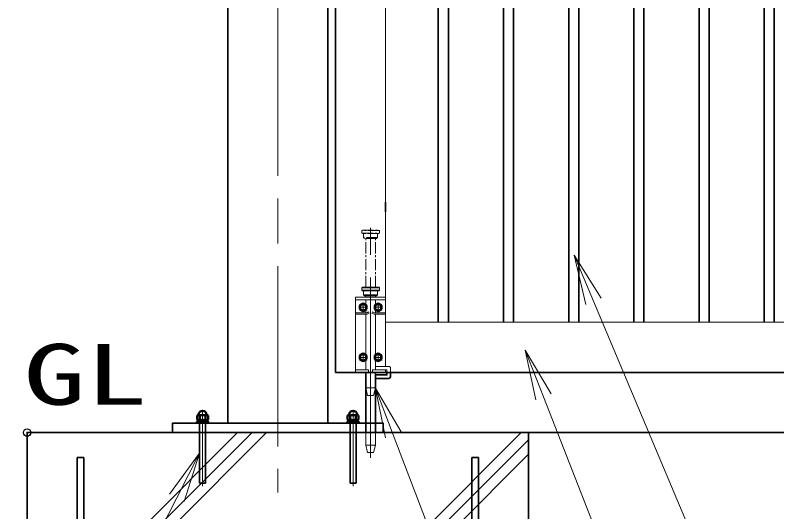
# Model space of a CAD drawing. Units: millimetres, scale not verified. Extents: x -11880 to 11880, y -8400 to 8400.
# Drawn here: x 755 to 2274, y -811 to 179 of the extents above; entities that cross this region are included whole.
import ezdxf
from ezdxf.enums import TextEntityAlignment as Align

# ---------------------------------------------------------------- set-up
doc = ezdxf.new("R2010")
doc.units = ezdxf.units.MM
doc.header["$LTSCALE"] = 30
doc.header["$PDMODE"] = 32
doc.header["$PDSIZE"] = 15
for name, pattern in [('DASHED', [7.5, 6, -1.5]), ('USER1', [9, 6, -0.75, 1.5, -0.75]), ('USER2', [18, 12, -1.5, 3, -1.5]), ('USER3', [1.125, 0.75, -0.125, 0.125, -0.125])]:
    doc.linetypes.add(name, pattern=pattern)
for name, color, linetype, lineweight in [('0-1_外形線', 7, 'Continuous', 35), ('0-2_0', 7, 'Continuous', 18), ('0-3_寸法線', 4, 'Continuous', 18), ('0-5_細線', 2, 'Continuous', 35), ('0-6_隠れ線', 140, 'DASHED', 18), ('0-7_軸線', 200, 'USER2', 15), ('0-D_想像線', 112, 'USER3', 15), ('0-E_AM_0N', 7, 'Continuous', 50), ('0-F_AM_7N', 6, 'USER1', 18), ('1-1_ハッチング', 253, 'Continuous', 13)]:
    doc.layers.add(name, color=color, linetype=linetype, lineweight=lineweight)
doc.layers.add('0-4_Defpoints', color=7, linetype='Continuous')
doc.layers.add('1-0_文字2', color=254, linetype='Continuous')
doc.styles.add('ＭＳ ゴシック', font='')
doc.styles.get('ＭＳ ゴシック').set_extended_font_data('MS Gothic')

# ---------------------------------------------------------------- blocks, each defined once
blk = doc.blocks.new('S35')
at = {"layer": '0-3_寸法線'}
for points in [[(8256153.2, 80232236.6), (8227674.8, 80232236.6), (8203902.4, 80293079.9), (8202810.6, 80295874.2)], [(8204368.1, 80293261.9), (8202810.6, 80295874.2), (8203436.7, 80292898)]]:
    blk.add_lwpolyline(points, dxfattribs=at)
blk = doc.blocks.new('S36')
at = {"layer": '0-3_寸法線'}
for points in [[(8256955, 80247499.5), (8228476.6, 80247499.5), (8206900.3, 80298794.8), (8205737.1, 80301560.1)], [(8207361.2, 80298988.7), (8205737.1, 80301560.1), (8206439.4, 80298600.9)]]:
    blk.add_lwpolyline(points, dxfattribs=at)
blk = doc.blocks.new('U23')
at = {"layer": '0-E_AM_0N'}
blk.add_lwpolyline([(645, 3787.4), (450, 3674.8), (255, 3787.4), (255, 4012.6), (450, 4125.2), (645, 4012.6)], close=True, dxfattribs=at)
blk.add_circle((450, 3900), 195, dxfattribs=at)
blk.add_circle((450, 3900), 195, dxfattribs=at)
at = {"layer": '0-F_AM_7N'}
for p, q in [((450, 4147.7), (450, 3652.3)), ((697.7, 3900), (202.3, 3900))]:
    blk.add_line(p, q, dxfattribs=at)
blk = doc.blocks.new('U24')
at = {"layer": '0-E_AM_0N'}
blk.add_lwpolyline([(-255, 3787.4), (-450, 3674.8), (-645, 3787.4), (-645, 4012.6), (-450, 4125.2), (-255, 4012.6)], close=True, dxfattribs=at)
blk.add_circle((-450, 3900), 195, dxfattribs=at)
blk.add_circle((-450, 3900), 195, dxfattribs=at)
at = {"layer": '0-F_AM_7N'}
for p, q in [((-450, 4147.7), (-450, 3652.3)), ((-202.3, 3900), (-697.7, 3900))]:
    blk.add_line(p, q, dxfattribs=at)
blk = doc.blocks.new('U25')
at = {"layer": '0-E_AM_0N'}
blk.add_lwpolyline([(645, 787.4), (450, 674.8), (255, 787.4), (255, 1012.6), (450, 1125.2), (645, 1012.6)], close=True, dxfattribs=at)
blk.add_circle((450, 900), 195, dxfattribs=at)
blk.add_circle((450, 900), 195, dxfattribs=at)
at = {"layer": '0-F_AM_7N'}
for p, q in [((450, 1147.7), (450, 652.3)), ((697.7, 900), (202.3, 900))]:
    blk.add_line(p, q, dxfattribs=at)
blk = doc.blocks.new('U26')
at = {"layer": '0-E_AM_0N'}
blk.add_lwpolyline([(-255, 787.4), (-450, 674.8), (-645, 787.4), (-645, 1012.6), (-450, 1125.2), (-255, 1012.6)], close=True, dxfattribs=at)
blk.add_circle((-450, 900), 195, dxfattribs=at)
blk.add_circle((-450, 900), 195, dxfattribs=at)
at = {"layer": '0-F_AM_7N'}
for p, q in [((-450, 1147.7), (-450, 652.3)), ((-202.3, 900), (-697.7, 900))]:
    blk.add_line(p, q, dxfattribs=at)
blk = doc.blocks.new('S44')
at = {"layer": '0-3_寸法線'}
for points in [[(8256650.5, 80211270.3), (8225263.3, 80211270.3), (8194914.5, 80290797.9), (8193844.9, 80293600.8)], [(8195381.6, 80290976.2), (8193844.9, 80293600.8), (8194447.4, 80290619.7)]]:
    blk.add_lwpolyline(points, dxfattribs=at)
blk = doc.blocks.new('S48')
at = {"layer": '0-3_寸法線'}
for points in [[(8106819.5, 80251810.9), (8163982.7, 80251810.9), (8181965.6, 80287028.9), (8183329.9, 80289700.8)], [(8182410.9, 80286801.6), (8183329.9, 80289700.8), (8181520.3, 80287256.3)]]:
    blk.add_lwpolyline(points, dxfattribs=at)
blk = doc.blocks.new('sfsgfdsgdh')
at = {"layer": '0-1_外形線'}
blk.add_lwpolyline([(-15000, 0), (15000, 0), (15000, -33000), (-15000, -33000)], close=True, dxfattribs=at)
at = {"layer": '0-5_細線'}
for p, q in [((-12000, -29610), (-12000, -1500)), ((-12000, -1500), (-11610, -1500)), ((-11610, -1500), (-11610, -29610)), ((11610, -29610), (11610, -1500)), ((11610, -1500), (12000, -1500)), ((12000, -1500), (12000, -29610))]:
    blk.add_line(p, q, dxfattribs=at)
at = {"layer": '1-1_ハッチング'}
for p, q in [((-15000, -12590.4), (-2409.6, 0)), ((-15000, -29561), (14561, 0)), ((-15000, -13460.4), (-1539.6, 0)), ((-15000, -14330.4), (-669.6, 0)), ((-15000, -30431), (15000, -431)), ((-15000, -31301), (15000, -1301))]:
    blk.add_line(p, q, dxfattribs=at)
blk = doc.blocks.new('PROFSP00NL0D66')
at = {"layer": '0-1_外形線'}
for p, q in [((0, 210), (0, 0)), ((0, 16.5), (112.2, 33)), ((0, -210), (0, 0)), ((0, -16.5), (112.2, 0)), ((13.2, 315), (13.2, 18.4)), ((99, 315), (99, 31.1)), ((112.2, 210), (112.2, 0)), ((112.2, -210), (112.2, 0)), ((13.2, -315), (13.2, -14.6)), ((99, -315), (99, -1.9))]:
    blk.add_line(p, q, dxfattribs=at)
for points in [[(56.1, 315), (13.2, 315), (4.2, 306), (0, 210)], [(112.2, 210), (108, 306), (99, 315), (56.1, 315)], [(56.1, -315), (13.2, -315), (4.2, -306), (0, -210)], [(112.2, -210), (108, -306), (99, -315), (56.1, -315)]]:
    blk.add_lwpolyline(points, dxfattribs=at)
blk = doc.blocks.new('PROFSP00NKH4S6')
at = {"layer": '0-1_外形線'}
blk.add_lwpolyline([(0, -360), (75, -360), (75, 360), (0, 360)], close=True, dxfattribs=at)
blk = doc.blocks.new('U60')
at = {"layer": '0-E_AM_0N'}
for p, q in [((8183180.7, 80291962.5), (8183224.9, 80291988)), ((8183180.7, 80291713.5), (8183180.7, 80291962.5)), ((8183180.7, 80291713.5), (8183224.9, 80291688)), ((8183224.9, 80291988), (8183269.9, 80291988)), ((8183224.9, 80291688), (8183794.9, 80291688)), ((8183269.9, 80291988), (8183269.9, 80292003)), ((8183269.9, 80291988), (8183749.9, 80291988)), ((8183345.3, 80291713.5), (8183345.3, 80291962.5)), ((8183674.5, 80291713.5), (8183674.5, 80291962.5)), ((8183749.9, 80292003), (8183749.9, 80291988)), ((8183749.9, 80291988), (8183794.9, 80291988)), ((8183839.1, 80291962.5), (8183794.9, 80291988)), ((8183839.1, 80291713.5), (8183794.9, 80291688)), ((8183839.1, 80291713.5), (8183839.1, 80291962.5))]:
    blk.add_line(p, q, dxfattribs=at)
for centre, radius, start, end in [((8183509.9, 80292003), 240, 0, 180), ((8183263, 80291842.5), 145.5, 55.56153, 115.56153), ((8183263, 80291833.5), 145.5, 244.43847, 304.43847), ((8183509.9, 80291444.2), 543.8, 72.38303, 107.61697), ((8183509.9, 80292231.8), 543.8, 252.38303, 287.61697), ((8183756.8, 80291842.5), 145.5, 64.43847, 124.43847), ((8183756.8, 80291833.5), 145.5, 235.56153, 295.56153)]:
    blk.add_arc(centre, radius, start, end, dxfattribs=at)
at = {"layer": '0-F_AM_7N'}
blk.add_line((8183509.9, 80291660.3), (8183509.9, 80292270.8), dxfattribs=at)
blk = doc.blocks.new('U61')
at = {"layer": '0-E_AM_0N'}
for p, q in [((8192180.7, 80291962.5), (8192224.9, 80291988)), ((8192180.7, 80291713.5), (8192180.7, 80291962.5)), ((8192180.7, 80291713.5), (8192224.9, 80291688)), ((8192224.9, 80291988), (8192269.9, 80291988)), ((8192224.9, 80291688), (8192794.9, 80291688)), ((8192269.9, 80291988), (8192269.9, 80292003)), ((8192269.9, 80291988), (8192749.9, 80291988)), ((8192345.3, 80291713.5), (8192345.3, 80291962.5)), ((8192674.5, 80291713.5), (8192674.5, 80291962.5)), ((8192749.9, 80292003), (8192749.9, 80291988)), ((8192749.9, 80291988), (8192794.9, 80291988)), ((8192839.1, 80291962.5), (8192794.9, 80291988)), ((8192839.1, 80291713.5), (8192794.9, 80291688)), ((8192839.1, 80291713.5), (8192839.1, 80291962.5))]:
    blk.add_line(p, q, dxfattribs=at)
for centre, radius, start, end in [((8192509.9, 80292003), 240, 0, 180), ((8192263, 80291842.5), 145.5, 55.56153, 115.56153), ((8192263, 80291833.5), 145.5, 244.43847, 304.43847), ((8192509.9, 80291444.2), 543.8, 72.38303, 107.61697), ((8192509.9, 80292231.8), 543.8, 252.38303, 287.61697), ((8192756.8, 80291842.5), 145.5, 64.43847, 124.43847), ((8192756.8, 80291833.5), 145.5, 235.56153, 295.56153)]:
    blk.add_arc(centre, radius, start, end, dxfattribs=at)
at = {"layer": '0-F_AM_7N'}
blk.add_line((8192509.9, 80291660.3), (8192509.9, 80292270.8), dxfattribs=at)

msp = doc.modelspace()

# ---------------------------------------------------------------- linework, layer by layer
at = {"layer": '0-1_外形線'}
for p, q in [((1598.88, 1046.63), (1598.88, -433.37)), ((1618.88, -433.37), (1618.88, 1046.63)), ((1728.88, 1046.63), (1728.88, -433.37)), ((1748.88, -433.37), (1748.88, 1046.63)), ((1858.88, 1046.63), (1858.88, -433.37)), ((1878.88, -433.37), (1878.88, 1046.63)), ((1988.88, 1046.63), (1988.88, -433.37)), ((2008.88, -433.37), (2008.88, 1046.63)), ((2118.88, 1046.63), (2118.88, -433.37)), ((2138.88, -433.37), (2138.88, 1046.63)), ((2248.88, 1046.63), (2248.88, -433.37)), ((2268.88, -433.37), (2268.88, 1046.63)), ((1393.88, -533.37), (1393.88, 214.13)), ((1493.88, -193.87), (1493.88, -212.87)), ((1393.88, -533.37), (4393.88, -533.37)), ((1454.38, -533.37), (1454.38, -651.37)), ((1473.38, -533.37), (1473.38, -651.37)), ((1500.38, -545.37), (1473.38, -545.37)), ((1503.38, -533.37), (1503.38, -542.37)), ((778.88, -653.37), (5038.88, -653.37))]:
    msp.add_line(p, q, dxfattribs=at)
for points in [[(1178.88, -634.37), (1378.88, -634.37), (1378.88, 1146.63), (1178.88, 1146.63)], [(1068.88, -653.37), (1488.88, -653.37), (1488.88, -634.37), (1068.88, -634.37)]]:
    msp.add_lwpolyline(points, close=True, dxfattribs=at)
msp.add_lwpolyline([(1496.38, -533.37), (1496.38, -538.37), (1473.38, -538.37)], dxfattribs=at)
msp.add_arc((1500.38, -542.37), 3, 270, 0, dxfattribs=at)
at = {"layer": '0-2_0'}
msp.add_line((1493.88, -193.87), (1493.88, 1046.63), dxfattribs=at)
msp.add_lwpolyline([(4293.88, 1046.63), (4293.88, -433.37), (1493.88, -433.37), (1493.88, -212.87)], dxfattribs=at)
at = {"layer": '0-4_Defpoints'}
msp.add_point((778.88, -653.37), dxfattribs=at)
at = {"layer": '0-5_細線'}
for p, q in [((1134.88, -634.37), (1122.88, -634.37)), ((1122.88, -634.37), (1122.88, -754.37)), ((1134.88, -754.37), (1134.88, -634.37)), ((1422.88, -634.37), (1422.88, -754.37)), ((1434.88, -634.37), (1422.88, -634.37)), ((1434.88, -754.37), (1434.88, -634.37)), ((1122.88, -754.37), (1134.88, -754.37)), ((1422.88, -754.37), (1434.88, -754.37))]:
    msp.add_line(p, q, dxfattribs=at)
at = {"layer": '0-6_隠れ線'}
for p, q in [((1447.38, -363.37), (1446.38, -364.37)), ((1446.38, -369.37), (1446.38, -364.37)), ((1481.38, -364.37), (1446.38, -364.37)), ((1447.38, -363.37), (1480.38, -363.37)), ((1480.38, -363.37), (1481.38, -364.37)), ((1481.38, -369.37), (1481.38, -364.37)), ((1447.38, -370.37), (1446.38, -369.37)), ((1446.38, -369.37), (1481.38, -369.37)), ((1480.38, -370.37), (1447.38, -370.37)), ((1449.88, -378.37), (1449.88, -370.37)), ((1449.88, -378.37), (1451.88, -380.37)), ((1477.88, -378.37), (1449.88, -378.37)), ((1477.88, -378.37), (1475.88, -380.37)), ((1477.88, -378.37), (1477.88, -370.37)), ((1481.38, -369.37), (1480.38, -370.37)), ((1433.88, -383.37), (1493.88, -383.37)), ((1433.88, -533.37), (1433.88, -383.37)), ((1493.88, -388.37), (1433.88, -388.37)), ((1475.88, -380.37), (1451.88, -380.37)), ((1454.38, -383.37), (1454.38, -380.37)), ((1454.38, -388.37), (1454.38, -414.37)), ((1473.38, -380.37), (1473.38, -383.37)), ((1473.38, -388.37), (1473.38, -399.04)), ((1493.88, -383.37), (1493.88, -521.37)), ((1473.38, -407.7), (1473.38, -414.37)), ((1433.88, -414.37), (1456.11, -414.37)), ((1433.88, -417.37), (1456.82, -417.37)), ((1454.38, -417.37), (1454.38, -528.37)), ((1459.9, -412.48), (1456.11, -414.37)), ((1461.24, -415.16), (1456.82, -417.37)), ((1459.9, -412.48), (1461.24, -415.16)), ((1467.85, -412.48), (1466.51, -415.16)), ((1466.51, -415.16), (1470.93, -417.37)), ((1471.64, -414.37), (1467.85, -412.48)), ((1470.93, -417.37), (1493.88, -417.37)), ((1493.88, -414.37), (1471.64, -414.37)), ((1473.38, -417.37), (1473.38, -528.37)), ((1459.88, -528.37), (1433.88, -528.37)), ((1459.88, -528.37), (1459.88, -533.37)), ((1493.88, -528.37), (1467.88, -528.37)), ((1467.88, -528.37), (1467.88, -533.37)), ((1473.38, -521.37), (1500.38, -521.37)), ((1493.88, -528.37), (1493.88, -533.37)), ((1503.38, -524.37), (1503.38, -533.37)), ((1459.88, -533.37), (1433.88, -533.37)), ((1467.88, -533.37), (1459.88, -533.37)), ((1493.88, -533.37), (1467.88, -533.37)), ((1457.88, -579.37), (1454.38, -564.37)), ((1473.38, -564.37), (1454.38, -564.37)), ((1469.88, -579.37), (1473.38, -564.37)), ((1469.88, -579.37), (1457.88, -579.37)), ((1454.38, -678.37), (1454.38, -651.37)), ((1473.38, -651.37), (1473.38, -678.37)), ((1457.88, -693.37), (1454.38, -678.37)), ((1473.38, -678.37), (1454.38, -678.37)), ((1469.88, -693.37), (1473.38, -678.37)), ((1469.88, -693.37), (1457.88, -693.37))]:
    msp.add_line(p, q, dxfattribs=at)
msp.add_lwpolyline([(1473.38, -528.37), (1496.38, -528.37), (1496.38, -533.37)], dxfattribs=at)
msp.add_arc((1500.38, -524.37), 3, 0, 90, dxfattribs=at)
at = {"layer": '0-7_軸線'}
for p, q in [((1278.88, 1298.91), (1278.88, -772.95)), ((1463.88, -703.79), (1463.88, -244.72)), ((1128.88, -628.37), (1128.88, -760.37)), ((1428.88, -628.37), (1428.88, -760.37))]:
    msp.add_line(p, q, dxfattribs=at)
at = {"layer": '0-D_想像線'}
for p, q in [((1447.38, -249.37), (1446.38, -250.37)), ((1446.38, -255.37), (1446.38, -250.37)), ((1481.38, -250.37), (1446.38, -250.37)), ((1447.38, -256.37), (1446.38, -255.37)), ((1446.38, -255.37), (1481.38, -255.37)), ((1447.38, -249.37), (1480.38, -249.37)), ((1480.38, -256.37), (1447.38, -256.37)), ((1449.88, -264.37), (1449.88, -256.37)), ((1477.88, -264.37), (1477.88, -256.37)), ((1480.38, -249.37), (1481.38, -250.37)), ((1481.38, -255.37), (1480.38, -256.37)), ((1481.38, -255.37), (1481.38, -250.37)), ((1449.88, -264.37), (1451.88, -266.37)), ((1477.88, -264.37), (1449.88, -264.37)), ((1475.88, -266.37), (1451.88, -266.37)), ((1454.38, -363.37), (1454.38, -266.37)), ((1473.38, -363.37), (1473.38, -266.37)), ((1477.88, -264.37), (1475.88, -266.37))]:
    msp.add_line(p, q, dxfattribs=at)

# ---------------------------------------------------------------- block references
at = {"layer": '0-1_外形線', "xscale": 0.03333333, "yscale": 0.03333333}
msp.add_blockref('sfsgfdsgdh', (1278.88, -653.37), dxfattribs=at)
at = {"layer": '0-2_0', "xscale": 0.03333333, "yscale": 0.03333333, "rotation": 90}
for name, p in [('PROFSP00NKH4S6', (1128.88, -634.37)), ('PROFSP00NL0D66', (1128.88, -631.87)), ('PROFSP00NKH4S6', (1428.88, -634.37)), ('PROFSP00NL0D66', (1428.88, -631.87))]:
    msp.add_blockref(name, p, dxfattribs=at)
at = {"layer": '0-3_寸法線', "xscale": 0.03333333, "yscale": 0.03333333}
for name in ['S36', 'S35', 'S44', 'S48']:
    msp.add_blockref(name, (-271654.79, -2677017.73), dxfattribs=at)
at = {"layer": '0-E_AM_0N', "xscale": 0.03333333, "yscale": 0.03333333}
for name, p in [('U24', (1463.88, -533.37)), ('U23', (1463.88, -533.37)), ('U26', (1463.88, -533.37)), ('U25', (1463.88, -533.37)), ('U60', (-271654.79, -2677017.73)), ('U61', (-271654.79, -2677017.73))]:
    msp.add_blockref(name, p, dxfattribs=at)

# ---------------------------------------------------------------- texts
at = {"layer": '1-0_文字2', "style": 'ＭＳ ゴシック', "width": 1.5}
msp.add_text('GL', height=121.2, dxfattribs=at).set_placement((771.68, -634.21), align=Align.BOTTOM_LEFT)

doc.saveas('drawing.dxf')
